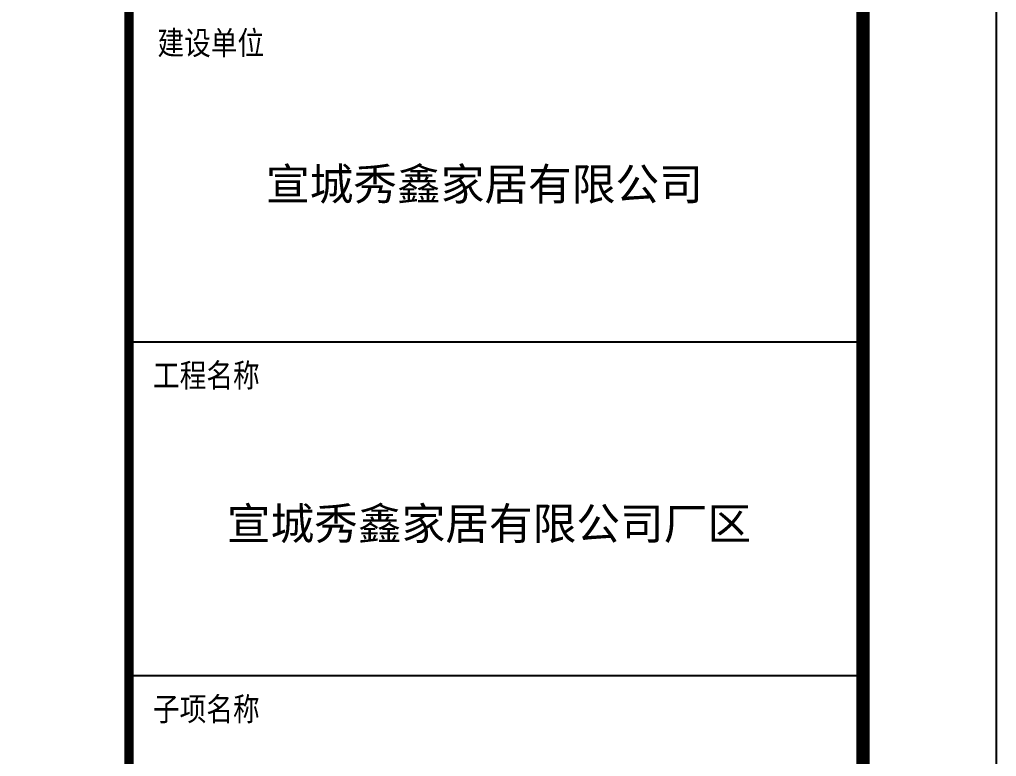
# Model space of a CAD drawing. Extents: x -427546 to -314919, y 698702 to 968782.
# Drawn here: x -360566 to -353246, y 938439 to 943961 of the extents above; entities that cross this region are included whole.
import ezdxf

# ---------------------------------------------------------------- set-up
doc = ezdxf.new("R2010")
doc.units = 0
doc.header["$LTSCALE"] = 1000
doc.header["$MEASUREMENT"] = 0
for name, color, linetype in [('1', 1, 'CONTINUOUS'), ('PP-PM-TK', 7, 'CONTINUOUS'), ('PUB_TEXT', 7, 'CONTINUOUS'), ('PUB_TITLE', 4, 'CONTINUOUS'), ('TWT_TITLE', 7, 'CONTINUOUS')]:
    doc.layers.add(name, color=color, linetype=linetype)
doc.styles.add('-黑体', font='simhei.ttf', dxfattribs={"width": 0.8})
doc.styles.add('TQ', font='txt.shx', dxfattribs={"width": 0.8, "bigfont": 'hztxt.shx'})

msp = doc.modelspace()

# ---------------------------------------------------------------- linework, layer by layer
at = {"layer": '1'}
for p, q in [((-359745.8, 941546.4), (-354245.8, 941546.4)), ((-359745.8, 939046.4), (-354245.8, 939046.4))]:
    msp.add_line(p, q, dxfattribs=at)
at = {"layer": 'PP-PM-TK', "color": 4, "const_width": 70}
msp.add_lwpolyline([(-359745.8, 967782.3), (-359745.8, 927782.3)], dxfattribs=at)
at = {"layer": 'TWT_TITLE', "color": 4}
msp.add_lwpolyline([(-427545.8, 926782.3), (-353245.8, 926782.3), (-353245.8, 968782.3), (-427545.8, 968782.3)], close=True, dxfattribs=at)
at = {"layer": 'TWT_TITLE', "color": 4, "const_width": 100}
msp.add_lwpolyline([(-425045.8, 927782.3), (-354245.8, 927782.3), (-354245.8, 967782.3), (-425045.8, 967782.3)], close=True, dxfattribs=at)

# ---------------------------------------------------------------- texts
at = {"layer": 'PUB_TEXT', "color": 2, "style": 'TQ'}
for s, p in [('建设单位', (-359533, 943679.1)), ('工程名称', (-359566.5, 941188.1)), ('子项名称', (-359566.5, 938687.4))]:
    msp.add_text(s, height=200, dxfattribs=at).set_placement(p)
at = {"layer": 'PUB_TITLE', "color": 255, "style": '-黑体'}
for s, p in [('宣城秀鑫家居有限公司', (-358719.5, 942608.2)), ('宣城秀鑫家居有限公司厂区', (-359012.9, 940064.6))]:
    msp.add_text(s, height=240, dxfattribs=at).set_placement(p)

doc.saveas('drawing.dxf')
